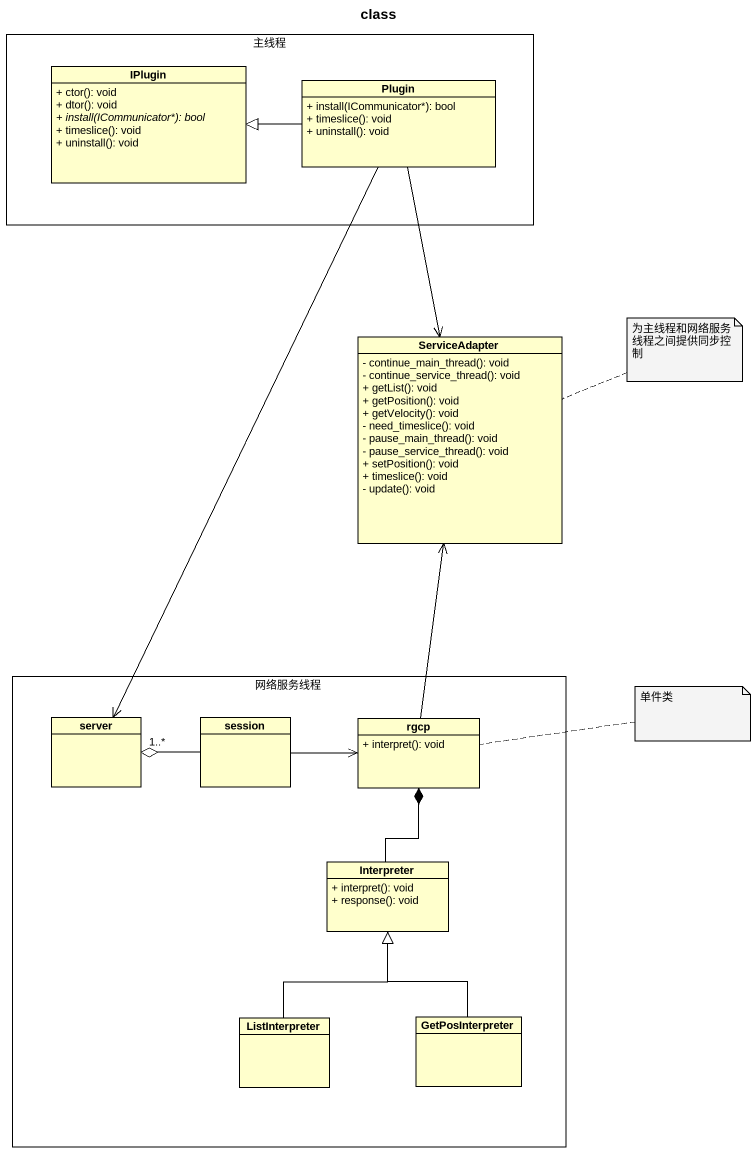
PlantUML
@startuml
title class
hide circle
hide empty members
skinparam classAttributeIconSize 0
rectangle 主线程 {
  class IPlugin {
    + ctor(): void
    + dtor(): void
    {abstract} + install(ICommunicator*): bool
    + timeslice(): void
    + uninstall(): void
  }
  class Plugin {
    + install(ICommunicator*): bool
    + timeslice(): void
    + uninstall(): void
  }
}
class ServiceAdapter {
  - continue_main_thread(): void
  - continue_service_thread(): void
  + getList(): void
  + getPosition(): void
  + getVelocity(): void
  - need_timeslice(): void
  - pause_main_thread(): void
  - pause_service_thread(): void
  + setPosition(): void
  + timeslice(): void
  - update(): void
}
rectangle 网络服务线程 {
  class server
  class session
  class rgcp {
    + interpret(): void
  }
  class Interpreter {
    + interpret(): void
    + response(): void
  }
  class ListInterpreter
  class GetPosInterpreter
}
Plugin -left-|> IPlugin
Plugin --> ServiceAdapter
Plugin --> server
session -left-o "1..*" server
session -right-> rgcp
rgcp -up-> ServiceAdapter
Interpreter -up-* rgcp
ListInterpreter -up-|> Interpreter
GetPosInterpreter -up-|> Interpreter
note right of ServiceAdapter : 为主线程和网络服务线程之间提供同步控制
note right of rgcp : 单件类
@enduml
